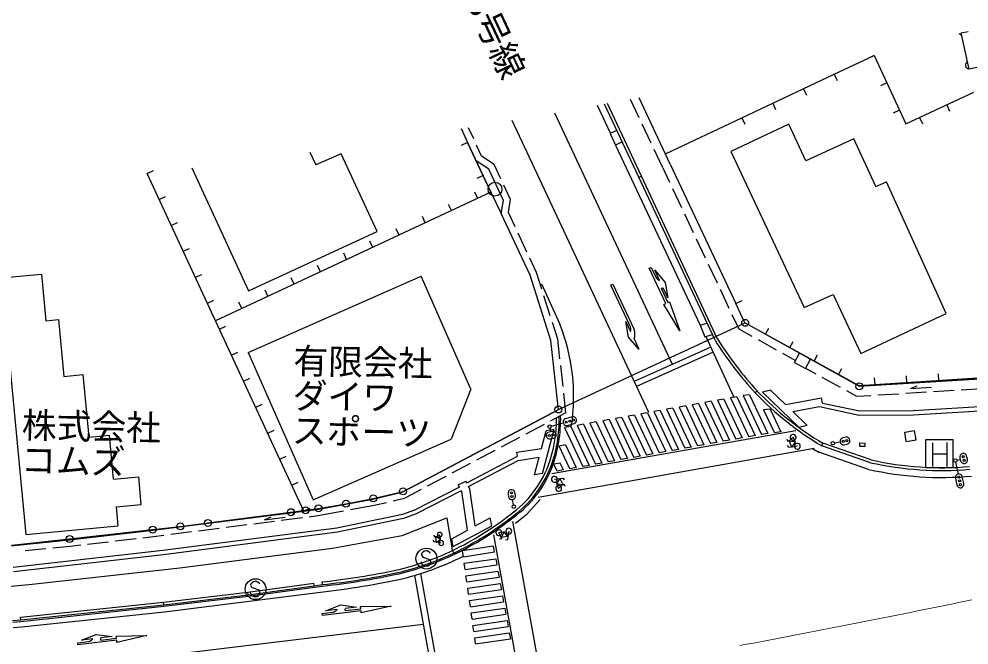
# Model space of a CAD drawing. Units: millimetres, scale not verified. Extents: x 40000 to 680000, y 20000 to 380000.
# Drawn here: x 83087 to 151340, y 290994 to 335953 of the extents above; entities that cross this region are included whole.
import ezdxf
from ezdxf.enums import TextEntityAlignment as Align

# ---------------------------------------------------------------- set-up
doc = ezdxf.new("R2010")
doc.units = ezdxf.units.MM
doc.header["$LTSCALE"] = 1000
doc.linetypes.add('CHAIN', pattern=[18.5, 12, -1.5, 3.5, -1.5])
for name, color, linetype, lineweight in [('M-BGD', 7, 'Continuous', 25), ('M-BMK', 2, 'CHAIN', 13), ('M-BMK-ROW', 30, 'Continuous', 25), ('M-STR-STRC', 7, 'Continuous', 25)]:
    doc.layers.add(name, color=color, linetype=linetype, lineweight=lineweight)
doc.styles.add('ＭＳ ゴシック', font='')
doc.styles.get('ＭＳ ゴシック').set_extended_font_data('MS Gothic')

msp = doc.modelspace()

# ---------------------------------------------------------------- linework, layer by layer
at = {"layer": 'M-BGD'}
for p, q in [((150780, 334957), (151269, 335063)), ((151344, 332340), (150780, 334957)), ((141651, 331992), (144537, 333325)), ((144537, 333325), (144083, 333116)), ((135027, 328855), (141651, 331992)), ((141715, 331856), (141651, 331992)), ((141651, 331992), (141865, 331540)), ((141651, 331992), (141865, 331540)), ((145443, 331365), (144989, 331155)), ((139443, 330946), (139657, 330494)), ((127626, 324583), (125159, 329836)), ((127807, 324668), (125363, 329873)), ((127650, 328854), (127029, 330179)), ((129877, 325522), (127639, 330292)), ((137235, 329900), (137449, 329449)), ((149740, 329781), (149950, 329328)), ((146349, 329404), (145895, 329194)), ((128500, 327044), (127863, 328402)), ((129525, 326272), (135027, 328855)), ((138391, 328393), (134224, 326436)), ((135091, 328719), (135027, 328855)), ((135027, 328855), (135241, 328403)), ((139626, 325765), (138391, 328393)), ((147781, 328876), (147991, 328422)), ((115931, 325772), (114872, 328062)), ((115755, 327345), (115393, 328127)), ((126042, 327955), (125569, 327732)), ((125569, 327732), (125949, 326895)), ((115303, 327091), (114850, 326879)), ((116985, 323507), (115303, 327091)), ((126433, 327123), (125949, 326895)), ((143058, 327354), (139626, 325765)), ((144648, 323922), (143058, 327354)), ((103976, 326400), (104402, 325480)), ((106237, 326280), (104402, 325480)), ((108812, 320693), (106237, 326280)), ((116326, 326109), (115965, 326891)), ((129334, 325267), (128713, 326591)), ((134224, 326436), (139488, 315241)), ((116834, 325164), (115931, 325772)), ((117229, 325501), (116326, 326109)), ((92290, 324866), (92743, 325076)), ((92290, 324866), (92743, 325076)), ((95503, 325262), (99569, 316439)), ((117885, 322916), (116834, 325164)), ((117710, 324471), (117229, 325501)), ((129334, 325267), (129823, 324230)), ((129877, 325523), (134598, 315528)), ((103560, 300613), (92290, 324866)), ((116424, 324702), (115972, 324489)), ((127626, 324583), (127807, 324667)), ((133096, 312880), (127626, 324583)), ((133278, 312964), (127807, 324667)), ((144648, 323922), (145405, 324269)), ((149695, 314800), (145405, 324269)), ((118403, 322989), (117922, 324018)), ((130037, 323778), (130677, 322422)), ((93157, 323000), (93610, 323211)), ((116044, 323067), (115832, 323520)), ((116985, 323507), (117737, 321986)), ((117737, 321986), (117885, 322916)), ((118255, 322058), (118403, 322989)), ((114160, 322188), (113949, 322642)), ((112277, 321310), (112065, 321763)), ((119804, 317554), (117737, 321986)), ((118735, 321030), (118255, 322058)), ((130891, 321970), (131531, 320613)), ((94024, 321134), (94477, 321345)), ((110393, 320431), (110182, 320884)), ((99569, 316439), (108812, 320693)), ((119580, 319218), (118946, 320577)), ((131745, 320161), (132385, 318805)), ((94891, 319269), (95344, 319480)), ((108510, 319552), (108299, 320005)), ((106627, 318673), (106415, 319126)), ((120271, 317737), (119792, 318765)), ((104743, 317794), (104532, 318247)), ((132598, 318352), (133239, 316996)), ((81826, 317355), (84697, 317624)), ((84697, 317624), (85012, 314277)), ((95758, 317403), (96211, 317614)), ((99550, 311990), (111984, 317480)), ((115548, 309378), (111984, 317480)), ((121299, 312861), (119804, 317554)), ((120651, 316542), (120271, 317737)), ((81826, 317355), (83582, 298922)), ((102860, 316915), (102648, 317368)), ((100976, 316036), (100765, 316489)), ((121258, 314636), (120803, 316066)), ((133452, 316544), (134093, 315187)), ((139488, 315241), (141574, 316169)), ((141574, 316169), (143572, 311938)), ((96625, 315538), (97078, 315748)), ((99093, 315157), (98882, 315610)), ((134598, 315528), (135053, 315735)), ((135237, 314124), (134598, 315528)), ((134734, 315590), (134738, 315593)), ((97210, 314278), (96998, 314732)), ((134306, 314735), (134795, 313699)), ((143572, 311938), (149695, 314800)), ((85012, 314277), (85924, 314363)), ((85924, 314363), (86307, 310286)), ((121790, 312965), (121410, 314160)), ((132033, 313957), (132521, 314111)), ((97491, 313672), (97945, 313883)), ((132033, 313957), (132370, 313134)), ((132370, 313134), (132899, 313301)), ((134795, 313699), (135745, 313172)), ((136713, 313313), (136954, 313751)), ((121856, 307888), (121299, 312861)), ((121948, 311554), (121790, 312965)), ((136182, 312929), (137494, 312202)), ((138465, 312349), (138706, 312787)), ((98358, 311807), (98812, 312017)), ((99550, 311990), (104226, 301425)), ((137931, 311959), (138880, 311432)), ((138795, 311278), (139172, 311960)), ((138795, 311278), (139582, 310844)), ((139582, 310844), (139960, 311527)), ((140218, 311386), (140459, 311824)), ((122171, 309566), (122004, 311057)), ((139602, 310879), (140340, 310472)), ((141971, 310422), (142212, 310860)), ((86307, 310286), (87670, 310414)), ((87670, 310414), (88092, 305927)), ((99225, 309941), (99679, 310152)), ((140777, 310230), (142090, 309505)), ((156052, 310410), (143446, 309611)), ((144592, 309683), (144560, 310182)), ((146884, 309829), (146852, 310328)), ((149176, 309974), (149145, 310473)), ((115548, 309378), (114133, 305787)), ((136132, 309231), (135987, 309093)), ((137088, 309291), (136507, 309156)), ((137088, 309291), (138157, 308263)), ((142528, 309263), (143265, 308855)), ((147138, 309425), (147627, 309605)), ((147138, 309425), (148635, 309517)), ((148788, 309197), (150285, 309289)), ((150784, 309320), (152281, 309413)), ((122385, 307658), (122227, 309070)), ((136507, 309156), (139137, 306626)), ((138157, 308263), (140752, 308753)), ((140824, 308367), (140752, 308753)), ((143265, 308855), (144296, 308919)), ((144795, 308950), (146293, 309042)), ((146792, 309073), (148289, 309166)), ((100092, 308075), (100546, 308286)), ((121856, 307888), (110686, 301985)), ((138687, 307752), (140588, 308111)), ((140588, 308111), (143448, 307502)), ((140824, 308367), (143478, 307802)), ((143478, 307802), (147333, 307826)), ((147333, 307826), (153296, 308190)), ((147343, 307526), (153358, 307893)), ((122385, 307658), (121257, 307062)), ((122839, 307376), (122356, 307245)), ((138687, 307752), (139718, 306760)), ((143448, 307502), (147343, 307526)), ((120815, 306829), (119489, 306128)), ((120692, 303302), (121535, 306463)), ((121535, 306463), (120962, 306383)), ((121241, 306553), (121273, 306309)), ((121336, 306708), (122181, 306938)), ((122487, 306762), (122970, 306894)), ((139718, 306760), (139137, 306626)), ((88092, 305927), (89577, 306067)), ((89874, 302913), (89577, 306067)), ((100959, 306210), (101413, 306421)), ((104226, 301425), (114133, 305787)), ((119047, 305894), (117721, 305193)), ((120625, 305118), (120962, 306383)), ((121382, 306330), (121165, 306289)), ((121265, 305799), (121481, 305840)), ((142488, 305911), (142271, 305870)), ((146725, 306276), (147432, 306388)), ((146830, 305614), (146725, 306276)), ((147537, 305726), (147432, 306388)), ((118848, 304831), (120625, 305118)), ((140759, 305296), (140843, 305478)), ((144265, 304088), (140759, 305296)), ((144320, 304281), (140843, 305478)), ((141683, 305508), (142075, 305576)), ((142370, 305380), (142587, 305421)), ((146830, 305614), (147537, 305726)), ((101826, 304344), (102279, 304555)), ((115250, 302630), (118893, 304551)), ((117279, 304960), (115952, 304259)), ((118893, 304551), (118848, 304831)), ((118944, 304239), (120455, 304483)), ((120119, 303222), (120455, 304483)), ((150687, 304432), (150740, 304218)), ((151223, 304345), (151170, 304559)), ((115510, 304026), (114184, 303325)), ((115390, 302365), (118944, 304239)), ((150377, 304125), (150560, 303269)), ((150472, 304279), (150713, 304325)), ((89874, 302913), (91686, 303077)), ((91866, 301087), (91686, 303077)), ((113742, 303091), (112416, 302390)), ((120692, 303302), (120119, 303222)), ((150961, 302588), (150857, 303077)), ((102693, 302479), (103146, 302689)), ((114648, 302486), (115180, 302765)), ((114725, 302340), (114648, 302486)), ((115250, 302630), (115180, 302765)), ((115470, 302212), (115390, 302365)), ((150368, 302973), (150472, 302484)), ((108516, 301471), (110686, 301985)), ((111974, 302157), (110846, 301561)), ((114725, 302340), (111493, 300685)), ((114865, 302075), (111614, 300410)), ((114892, 302023), (114865, 302075)), ((115307, 299236), (114892, 302023)), ((115869, 299540), (115470, 302212)), ((118224, 301858), (118258, 301640)), ((118751, 301725), (118717, 301943)), ((90059, 300923), (91866, 301087)), ((104634, 300752), (108516, 301471)), ((106902, 300715), (108609, 301031)), ((108609, 301031), (109484, 301238)), ((109971, 301353), (110846, 301561)), ((118614, 301052), (118547, 301436)), ((90059, 300923), (90189, 299552)), ((92696, 299233), (102623, 300492)), ((102623, 300492), (104634, 300752)), ((103560, 300613), (104013, 300824)), ((103560, 300613), (103716, 300633)), ((104704, 300308), (106411, 300624)), ((110638, 300368), (105927, 299395)), ((111493, 300685), (110638, 300368)), ((111614, 300410), (110721, 300079)), ((97963, 299447), (99451, 299636)), ((99947, 299699), (101435, 299888)), ((100729, 299994), (101206, 300206)), ((100729, 299994), (102217, 300183)), ((101931, 299950), (102680, 300045)), ((102680, 300045), (103444, 300144)), ((103940, 300209), (104704, 300308)), ((110721, 300079), (105977, 299099)), ((110624, 298858), (113820, 300128)), ((113820, 300128), (114211, 297815)), ((115869, 299540), (116940, 300120)), ((117048, 299553), (116940, 300120)), ((83582, 298922), (90189, 299552)), ((86715, 298546), (92696, 299233)), ((105927, 299395), (93423, 297778)), ((105977, 299099), (93459, 297480)), ((93995, 298944), (95483, 299133)), ((95979, 299195), (97467, 299384)), ((114182, 298626), (115307, 299236)), ((114291, 298059), (117048, 299553)), ((79761, 297842), (86715, 298546)), ((88018, 298243), (89508, 298414)), ((90005, 298471), (91495, 298642)), ((91992, 298699), (92750, 298786)), ((92750, 298786), (93499, 298881)), ((105610, 297941), (110624, 298858)), ((112891, 298394), (112871, 298512)), ((113242, 298343), (112891, 298394)), ((112949, 298728), (112924, 298875)), ((113369, 298594), (112936, 298802)), ((113024, 298759), (113316, 298910)), ((113091, 298365), (113024, 298759)), ((113091, 298365), (113369, 298594)), ((113416, 298318), (113242, 298343)), ((113369, 298594), (113316, 298910)), ((114291, 298059), (114182, 298626)), ((93423, 297778), (82667, 296549)), ((83531, 297772), (85024, 297923)), ((85521, 297973), (86763, 298099)), ((86763, 298099), (87521, 298186)), ((94643, 296524), (105610, 297941)), ((114327, 297599), (114240, 297780)), ((93459, 297480), (82698, 296251)), ((84027, 295361), (94643, 296524)), ((74035, 294455), (84027, 295361)), ((99523, 294790), (104272, 295437)), ((99550, 294592), (104299, 295239)), ((99562, 294493), (104313, 295140)), ((104299, 295239), (104272, 295437)), ((104299, 295239), (104887, 295328)), ((104313, 295140), (104900, 295229)), ((104887, 295328), (104866, 295527)), ((93463, 294079), (99526, 294791)), ((93486, 293881), (99550, 294592)), ((93497, 293781), (99562, 294493)), ((99550, 294592), (99523, 294790)), ((83191, 292988), (93465, 294080)), ((83213, 292790), (93486, 293881)), ((83222, 292690), (93497, 293781)), ((93486, 293881), (93463, 294079)), ((83213, 292790), (83191, 292988)), ((82624, 292741), (83213, 292790)), ((82633, 292641), (83222, 292690))]:
    msp.add_line(p, q, dxfattribs=at)
for points in [[(163726, 335019), (151344, 332340), (150780, 334957)], [(144537, 333325), (146802, 328424), (151699, 330687)], [(115303, 327091), (116985, 323507), (97210, 314278)], [(156052, 310410), (143446, 309611), (135237, 314124), (134598, 315528)]]:
    msp.add_lwpolyline(points, dxfattribs=at)
msp.add_lwpolyline([(143501, 305505), (143849, 305497), (143844, 305242), (143495, 305249)], close=True, dxfattribs=at)
for centre, radius in [((117284, 323734), 500), ((122663, 307069), 75), ((122928, 307142), 75), ((121216, 306675), 125), ((122398, 306997), 75), ((121190, 306039), 75), ((121456, 306090), 75), ((141561, 305483), 125), ((142296, 305620), 75), ((142562, 305671), 75), ((150922, 304520), 75), ((150351, 304247), 125), ((150988, 304258), 75), ((150607, 303049), 75), ((150665, 302780), 75), ((150722, 302511), 75), ((118466, 301925), 75), ((118509, 301658), 75), ((118635, 300928), 125)]:
    msp.add_circle(centre, radius, dxfattribs=at)
for centre, radius, start, end in [((150811, 335081), 256, 218.51966, 269.47269), ((151338, 332637), 256, 114.83346, 269.47269), ((154559, 326269), 25296, 211.95798, 222.76473), ((154559, 326269), 25096, 211.95798, 222.76473), ((152349, 324755), 22449, 223.74781, 239.16839), ((152349, 324755), 22649, 223.74781, 239.22094), ((112009, 307209), 9694, 339.81599, 0.52248), ((112009, 307209), 9894, 339.80579, 1.11945), ((112009, 307209), 9994, 339.80086, 1.40785), ((122422, 307004), 250, 105.23142, 195.23142), ((122904, 307135), 250, 285.23142, 105.23142), ((122422, 307004), 250, 195.23142, 285.23142), ((121215, 306044), 250, 101.49395, 191.49395), ((121215, 306044), 250, 191.49395, 281.49395), ((121431, 306085), 250, 281.49395, 101.49395), ((142320, 305625), 250, 101.39974, 191.39974), ((142537, 305666), 250, 281.39974, 101.39974), ((142320, 305625), 250, 191.39974, 281.39974), ((150929, 304496), 250, 14.7162, 194.7162), ((113881, 306666), 7751, 305.81183, 338.80615), ((113881, 306666), 7951, 305.84054, 338.81887), ((113881, 306666), 8051, 305.85445, 338.825), ((149391, 327166), 23640, 257.47765, 274.88547), ((149391, 327166), 23440, 257.50524, 274.88547), ((150981, 304282), 250, 194.7162, 284.7162), ((150981, 304282), 250, 284.7162, 14.7162), ((150612, 303025), 250, 102.06563, 192.06563), ((150612, 303025), 250, 12.06563, 102.06563), ((150717, 302536), 250, 192.06563, 12.06563), ((118470, 301900), 250, 9.76351, 189.76351), ((118504, 301682), 250, 279.76351, 9.76351), ((118504, 301682), 250, 189.76351, 279.76351), ((104281, 318417), 22914, 295.76026, 308.08451), ((104281, 318417), 23114, 295.76026, 308.07472), ((104281, 318417), 23214, 295.75901, 308.06992), ((113316, 298910), 175, 287.00211, 286.15086), ((113416, 298318), 175, 179.25033, 178.39908), ((105529, 316313), 20479, 283.31807, 295.17974), ((105529, 316313), 20679, 283.3118, 295.17974), ((105529, 316313), 20779, 283.3087, 295.18114), ((99256, 347994), 52766, 276.10349, 282.02257), ((99256, 347994), 52966, 276.10349, 282.02501), ((99256, 347994), 53066, 276.10587, 282.02622)]:
    msp.add_arc(centre, radius, start, end, dxfattribs=at)
at = {"layer": 'M-BMK'}
msp.add_lwpolyline([(134875, 290952), (135366, 291043), (135858, 291135), (136349, 291227), (136840, 291320), (137332, 291413), (137823, 291506), (138314, 291600), (138805, 291693), (139296, 291788), (139787, 291882), (140278, 291977), (140769, 292072), (141260, 292168), (141751, 292264), (142241, 292360), (142732, 292456), (143222, 292553), (143713, 292650), (144203, 292747), (144694, 292845), (145184, 292943), (145674, 293041), (146164, 293140), (146655, 293239), (147145, 293338), (147635, 293437), (148125, 293536), (148615, 293636), (149105, 293736), (149594, 293837), (150084, 293937), (150574, 294038), (151064, 294139), (151553, 294241)], dxfattribs=at)
at = {"layer": 'M-BMK-ROW'}
for p, q in [((121842, 307908), (135257, 314133)), ((135257, 314133), (143455, 309572)), ((143455, 309572), (156028, 310352)), ((110679, 302027), (121842, 307908)), ((108542, 301523), (110679, 302027)), ((104602, 300800), (106579, 301139)), ((106579, 301139), (108542, 301523)), ((96662, 299761), (102622, 300531)), ((102622, 300531), (103670, 300672)), ((103670, 300672), (104602, 300800)), ((94681, 299513), (96662, 299761)), ((86720, 298607), (92685, 299281)), ((92685, 299281), (94681, 299513)), ((82577, 298160), (86720, 298607))]:
    msp.add_line(p, q, dxfattribs=at)
for centre in [(135257, 314133), (143455, 309572), (121842, 307908), (108542, 301523), (110679, 302027), (104602, 300800), (106579, 301139), (102622, 300531), (103670, 300672), (94681, 299513), (96662, 299761), (92685, 299281), (86720, 298607)]:
    msp.add_circle(centre, 250, dxfattribs=at)
at = {"layer": 'M-STR-STRC'}
for p, q in [((125594, 327744), (124651, 329744)), ((130034, 311146), (121590, 329198)), ((121913, 321417), (118528, 328668)), ((125949, 326895), (132033, 313957)), ((128326, 307690), (121913, 321417)), ((128367, 318050), (128502, 318114)), ((128502, 318114), (128838, 317401)), ((129561, 315517), (128367, 318050)), ((129107, 317183), (128766, 317906)), ((128766, 317906), (129507, 317040)), ((120626, 316936), (121938, 314035)), ((125617, 316833), (125753, 316897)), ((126983, 313940), (125617, 316833)), ((125753, 316897), (127289, 313642)), ((129507, 317040), (129705, 315917)), ((129212, 316610), (129697, 315581)), ((129705, 315917), (129363, 316640)), ((129426, 315453), (129561, 315517)), ((130568, 313560), (129426, 315453)), ((129697, 315581), (129833, 315646)), ((129833, 315646), (130568, 313560)), ((126677, 314237), (127018, 313514)), ((126875, 313114), (126677, 314237)), ((127615, 312248), (126875, 313114)), ((127274, 312971), (127615, 312248)), ((132431, 313153), (134452, 308787)), ((132790, 312378), (127285, 309918)), ((132958, 312015), (127454, 309556)), ((133737, 308659), (133278, 308577)), ((133278, 308577), (134593, 305785)), ((133737, 308659), (135052, 305868)), ((134654, 308823), (134196, 308741)), ((134196, 308741), (135511, 305950)), ((134654, 308823), (135970, 306032)), ((135572, 308970), (135113, 308905)), ((135113, 308905), (136428, 306114)), ((135572, 308970), (136887, 306178)), ((129149, 307837), (128691, 307755)), ((129149, 307837), (130465, 305046)), ((130067, 308002), (129608, 307920)), ((129608, 307920), (130923, 305128)), ((130067, 308002), (131382, 305210)), ((130984, 308166), (130526, 308084)), ((130526, 308084), (131841, 305293)), ((130984, 308166), (132300, 305375)), ((131902, 308330), (131443, 308248)), ((131443, 308248), (132758, 305457)), ((131902, 308330), (133217, 305539)), ((132819, 308495), (132361, 308413)), ((132361, 308413), (133676, 305621)), ((132819, 308495), (134135, 305703)), ((137053, 307938), (136586, 307872)), ((136586, 307872), (137354, 306243)), ((137053, 307938), (137820, 306309)), ((125480, 307180), (125021, 307098)), ((125480, 307180), (126795, 304389)), ((126397, 307344), (125938, 307262)), ((125938, 307262), (127254, 304471)), ((126397, 307344), (127712, 304553)), ((127314, 307509), (126856, 307427)), ((126856, 307427), (128171, 304635)), ((127314, 307509), (128630, 304717)), ((128232, 307673), (127773, 307591)), ((127773, 307591), (129088, 304800)), ((128232, 307673), (129547, 304882)), ((128691, 307755), (130006, 304964)), ((122727, 306687), (122268, 306605)), ((122268, 306605), (123584, 303814)), ((122727, 306687), (124042, 303896)), ((123645, 306851), (123186, 306769)), ((123186, 306769), (124501, 303978)), ((123645, 306851), (124960, 304060)), ((124562, 307016), (124103, 306934)), ((124103, 306934), (125419, 304142)), ((124562, 307016), (125877, 304224)), ((125021, 307098), (126336, 304307)), ((121359, 303301), (138887, 306406)), ((135052, 305868), (134593, 305785)), ((135970, 306032), (135511, 305950)), ((136887, 306178), (136428, 306114)), ((137820, 306309), (137354, 306243)), ((138419, 305646), (138707, 305915)), ((138870, 305567), (138707, 305915)), ((120377, 301607), (140206, 305120)), ((122357, 305360), (121899, 305278)), ((122666, 303649), (121899, 305278)), ((122357, 305360), (123125, 303731)), ((131382, 305210), (130923, 305128)), ((132300, 305375), (131841, 305293)), ((133217, 305539), (132758, 305457)), ((134135, 305703), (133676, 305621)), ((138341, 305585), (138265, 305748)), ((138870, 305567), (138303, 305667)), ((138383, 305181), (138322, 305311)), ((138805, 305236), (138383, 305181)), ((138623, 305212), (138419, 305646)), ((138623, 305212), (138870, 305567)), ((139014, 305263), (138805, 305236)), ((150204, 305733), (148204, 305733)), ((148204, 305733), (148204, 303733)), ((148745, 303818), (148745, 305518)), ((149736, 305529), (149736, 303824)), ((150204, 303733), (150204, 305733)), ((127712, 304553), (127254, 304471)), ((128630, 304717), (128171, 304635)), ((129547, 304882), (129088, 304800)), ((130465, 305046), (130006, 304964)), ((144129, 303606), (140548, 304840)), ((148745, 304733), (149736, 304733)), ((121749, 303485), (121519, 303972)), ((121978, 304054), (121522, 303972)), ((122207, 303567), (121978, 304054)), ((123125, 303731), (122666, 303649)), ((124042, 303896), (123584, 303814)), ((124960, 304060), (124501, 303978)), ((125877, 304224), (125419, 304142)), ((126795, 304389), (126336, 304307)), ((148204, 303733), (150204, 303733)), ((122207, 303567), (121749, 303485)), ((121552, 302894), (121760, 302921)), ((121943, 302945), (121695, 302590)), ((121695, 302590), (121859, 302243)), ((121695, 302590), (122263, 302491)), ((121760, 302921), (122183, 302977)), ((122147, 302511), (121859, 302243)), ((121943, 302945), (122147, 302511)), ((122183, 302977), (122244, 302846)), ((122224, 302572), (122301, 302409)), ((119585, 300425), (120536, 301443)), ((118747, 299739), (119585, 300425)), ((118546, 299858), (122145, 279966)), ((117941, 299118), (117562, 299057)), ((117740, 298706), (117562, 299057)), ((117941, 299118), (117689, 298600)), ((118214, 298782), (117941, 299118)), ((118242, 298964), (118178, 298543)), ((118273, 299172), (118242, 298964)), ((117166, 298908), (120641, 279703)), ((117778, 298614), (117600, 298586)), ((118214, 298782), (117740, 298706)), ((118178, 298543), (118036, 298520)), ((112111, 297666), (112015, 297562)), ((112210, 297735), (112111, 297666)), ((112334, 297761), (112210, 297735)), ((112421, 297749), (112334, 297761)), ((112529, 297694), (112421, 297749)), ((112612, 297638), (112529, 297694)), ((112637, 297555), (112612, 297638)), ((117179, 298102), (114942, 297745)), ((115013, 297300), (114942, 297745)), ((117250, 297658), (115013, 297300)), ((117250, 297658), (117179, 298102)), ((112006, 296895), (111976, 296978)), ((112015, 297562), (112003, 297476)), ((112003, 297476), (112068, 297340)), ((112068, 297340), (112181, 297285)), ((112181, 297285), (112580, 297144)), ((112580, 297144), (112640, 297014)), ((112640, 297014), (112618, 296844)), ((115075, 296861), (117336, 297193)), ((117336, 297193), (117417, 296750)), ((112069, 296762), (112006, 296895)), ((112146, 296707), (112069, 296762)), ((112256, 296651), (112146, 296707)), ((112346, 296638), (112256, 296651)), ((112472, 296660), (112346, 296638)), ((112565, 296732), (112472, 296660)), ((112618, 296844), (112565, 296732)), ((115138, 296415), (115075, 296861)), ((115138, 296415), (117417, 296750)), ((115200, 295970), (117498, 296307)), ((117498, 296307), (117580, 295864)), ((99935, 295539), (99837, 295469)), ((100060, 295564), (99935, 295539)), ((100147, 295552), (100060, 295564)), ((100255, 295498), (100147, 295552)), ((111493, 295992), (113217, 286374)), ((111927, 296124), (113663, 286437)), ((115263, 295524), (115200, 295970)), ((115263, 295524), (117580, 295864)), ((99741, 295365), (99729, 295280)), ((99729, 295280), (99793, 295143)), ((99837, 295469), (99741, 295365)), ((99793, 295143), (99907, 295088)), ((99907, 295088), (100306, 294947)), ((100337, 295442), (100255, 295498)), ((100306, 294947), (100366, 294818)), ((100363, 295358), (100337, 295442)), ((115326, 295079), (117661, 295421)), ((115389, 294633), (115326, 295079)), ((115389, 294633), (117742, 294978)), ((117661, 295421), (117742, 294978)), ((93539, 293383), (104367, 294743)), ((99731, 294699), (99702, 294781)), ((99795, 294566), (99731, 294699)), ((99872, 294511), (99795, 294566)), ((99982, 294454), (99872, 294511)), ((100072, 294442), (99982, 294454)), ((100198, 294464), (100072, 294442)), ((100291, 294536), (100198, 294464)), ((100344, 294647), (100291, 294536)), ((100366, 294818), (100344, 294647)), ((115452, 294188), (117824, 294535)), ((115515, 293742), (115452, 294188)), ((117824, 294535), (117905, 294093)), ((105143, 293448), (106199, 293878)), ((105938, 293544), (105143, 293448)), ((106199, 293878), (107327, 293712)), ((106514, 293463), (107643, 293599)), ((107327, 293712), (106533, 293616)), ((107625, 293748), (109836, 293788)), ((107643, 293599), (107625, 293748)), ((109836, 293788), (107679, 293301)), ((115515, 293742), (117905, 294093)), ((115578, 293296), (117987, 293650)), ((117987, 293650), (118068, 293207)), ((83265, 292292), (93539, 293383)), ((104863, 293264), (105645, 293358)), ((104881, 293115), (104863, 293264)), ((107661, 293450), (104881, 293115)), ((107679, 293301), (107661, 293450)), ((115641, 292851), (115578, 293296)), ((115641, 292851), (118068, 293207)), ((82673, 292243), (83265, 292292)), ((82803, 288968), (112121, 292488)), ((115704, 292405), (118149, 292764)), ((115767, 291960), (115704, 292405)), ((115767, 291960), (118231, 292321)), ((118149, 292764), (118231, 292321)), ((87586, 291329), (88642, 291759)), ((88642, 291759), (89770, 291593)), ((88957, 291344), (90086, 291480)), ((89770, 291593), (88976, 291497)), ((90068, 291629), (92279, 291669)), ((90086, 291480), (90068, 291629)), ((92279, 291669), (90122, 291182)), ((115830, 291514), (118312, 291878)), ((115892, 291068), (115830, 291514)), ((118312, 291878), (118393, 291435)), ((87306, 291144), (88088, 291239)), ((87324, 290995), (87306, 291144)), ((90104, 291331), (87324, 290995)), ((88381, 291425), (87586, 291329)), ((90122, 291182), (90104, 291331)), ((115892, 291068), (118393, 291435))]:
    msp.add_line(p, q, dxfattribs=at)
for centre in [(112359, 297197), (100084, 295001)]:
    msp.add_circle(centre, 750, dxfattribs=at)
for centre, radius, start, end in [((129269, 317656), 500, 210.62098, 251.18038), ((129093, 317603), 1000, 276.81283, 285.67553), ((108788, 308811), 14149, 351.48904, 21.66338), ((126550, 313690), 500, 339.41614, 29.99663), ((126340, 313328), 1000, 339.09974, 18.29487), ((138707, 305915), 210, 302.64339, 301.79214), ((139014, 305263), 210, 194.89161, 194.04036), ((152349, 324755), 23149, 238.0925, 239.34933), ((121552, 302894), 210, 14.89161, 14.04036), ((149391, 327166), 24140, 257.41018, 275.079), ((121859, 302243), 210, 122.64339, 121.79214), ((117562, 299057), 210, 16.59381, 15.74256), ((118273, 299172), 210, 268.84203, 267.99078), ((105529, 316313), 21179, 283.29655, 296.56728), ((97491, 357472), 63104, 276.25549, 281.80465), ((105539, 293847), 500, 282.24182, 322.80122), ((105534, 293663), 1000, 348.43367, 357.29637), ((87977, 291544), 1000, 348.43367, 357.29637), ((87982, 291727), 500, 282.24182, 322.80122)]:
    msp.add_arc(centre, radius, start, end, dxfattribs=at)

# ---------------------------------------------------------------- texts
at = {"layer": 'M-BGD', "style": 'ＭＳ ゴシック'}
for s, rotation, p in [('市道川中伊倉町18号線', 295.26, (106721, 353828)), ('有限会社', 358.797, (102772, 309946)), ('ダイワ', 358.797, (102719, 307446)), ('株式会社', 358.797, (83262, 305329)), ('スポーツ', 358.797, (102667, 304947)), ('コムズ', 358.797, (83210, 302830))]:
    msp.add_text(s, height=1833, rotation=rotation, dxfattribs=at).set_placement(p, align=Align.BOTTOM_LEFT)

doc.saveas('drawing.dxf')
